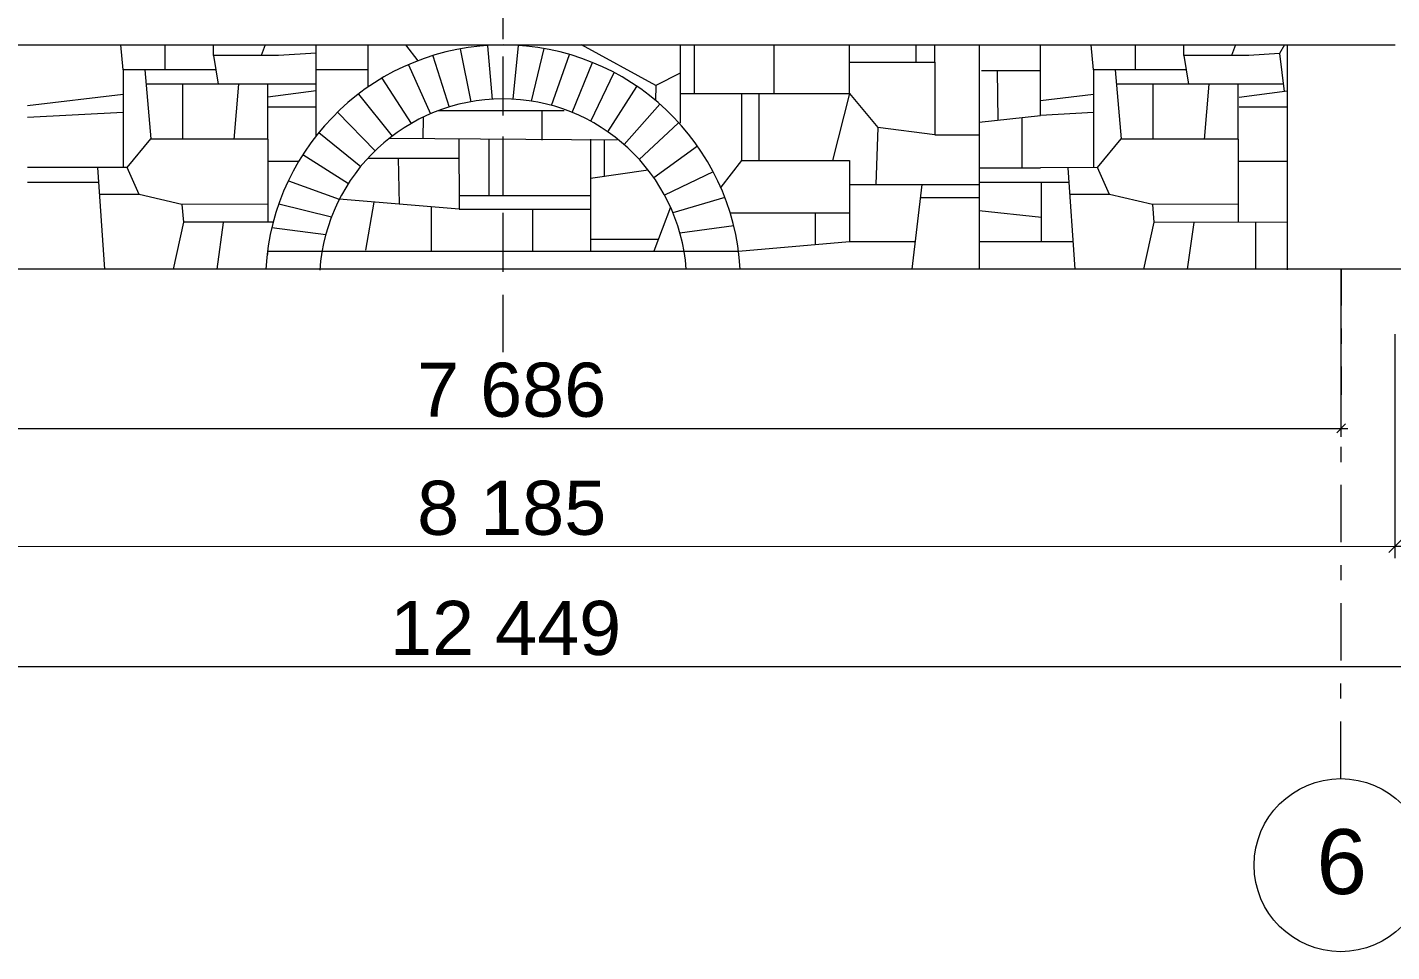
# Model space of a CAD drawing. Header units: millimetres. Extents: x -490789 to -449459, y 209001 to 327650.
# Drawn here: x -476219 to -469914, y 304400 to 308672 of the extents above; entities that cross this region are included whole.
import ezdxf

# ---------------------------------------------------------------- set-up
doc = ezdxf.new("R2010")
doc.units = ezdxf.units.MM
doc.header["$MEASUREMENT"] = 0
doc.linetypes.add('2-Штрих-Штриховая', pattern=[723.19442, 264.583325, -105.833328, 70.555556, -105.833328, 70.555556, -105.833328])
doc.linetypes.add('Штрих-Штриховая', pattern=[546.805537, 264.583325, -105.833328, 70.555556, -105.833328])
for name, color, linetype, lineweight in [('0_Ном._пера__12_Ном._пера__12_Ном._пера__12', 12, 'Continuous', 18), ('0_Ном._пера__182_Ном._пера__182_Ном._пера__182', 182, 'Continuous', 18), ('0_Ном._пера__25', 25, 'Continuous', 18), ('0_Ном._пера__7_Ном._пера__15_Ном._пера__15', 15, 'Continuous', 18), ('0_Ном._пера__7_Ном._пера__16_Ном._пера__16', 16, 'Continuous', 18), ('0_Ном._пера__7_Ном._пера__7_Ном._пера__15', 15, 'Continuous', 18), ('0_Ном._пера__7_Ном._пера__7_Ном._пера__7', 7, 'Continuous', 18), ('0_Ном._пера__85', 85, 'Continuous', 18), ('0_Ном_пера__13_Ном_пера__13_Ном_пера__13_Ном_пера__13_Ном_пера__13_Ном_пера__13_Ном_пера__13_Ном_пера__13_Ном_пера__13_Ном._пера__13_Ном_пера__13_Ном_пера__13_Ном_пера__13_Ном_пера__13_Ном_пера__13_Ном_пера__13_Ном_пера__13_Ном_пера__13_Ном_пера__13_Ном_4_Ном._пера__13', 13, 'Continuous', 18), ('0_Ном_пера__15_Ном_пера__15_Ном_пера__15_Ном_пера__15_Ном_пера__15_Ном_пера__15_Ном_пера__15_Ном._пера__15_Ном_пера__15_Ном_пера__15_Ном_пера__15_Ном_пера__15_Ном_пера__15_Ном_пера__15_Ном_пера__15_Ном_пера__15_Ном_пера__15_Ном_пера__15_Ном_пера__15_Ном_3_Ном._пера__15', 15, 'Continuous', 18), ('0_Ном_пера__15_Ном_пера__15_Ном_пера__15_Ном_пера__15_Ном_пера__15_Ном_пера__15_Ном_пера__15_Ном_пера__15_Ном_пера__15_Ном._пера__15_Ном_пера__15_Ном_пера__15_Ном_пера__15_Ном_пера__15_Ном_пера__15_Ном_пера__15_Ном_пера__15_Ном_пера__15_Ном_пера__15_Ном_3_Ном._пера__15', 15, 'Continuous', 18), ('0_Ном_пера__7_Ном_пера__7_Ном_пера__7_Ном_пера__7_Ном_пера__7_Ном_пера__7_Ном_пера__7_Ном_пера__7_Ном_пера__7_Ном_пера__7_Ном_пера__7_Ном_пера__7_Ном_пера__7_Ном_пера__7_Ном_пера__7_Ном_пера__7_Ном_пера__7_Ном_пера__7_Ном_пера__7_Ном_пера__7_Ном_пера__7_C_Ном._пера__15', 15, 'Continuous', 18), ('0_Ном_пера__7_Ном_пера__7_Ном_пера__7_Ном_пера__7_Ном_пера__7_Ном_пера__7_Ном_пера__7_Ном_пера__7_Ном_пера__7_Ном_пера__7_Ном_пера__7_Ном_пера__7_Ном_пера__7_Ном_пера__7_Ном_пера__7_Ном_пера__7_Ном_пера__7_Ном_пера__7_Ном_пера__7_Ном_пера__7_Ном_пера__7_C_Ном._пера__16', 16, 'Continuous', 18), ('axis_Ном_пера__7_Ном_пера__7_Ном_пера__7_Ном_пера__7_Ном_пера__7_Ном_пера__7_Ном_пера__7_Ном_пера__7_Ном_пера__7_Ном_пера__7_Ном._пера__7_Ном_пера__7_Ном._пера__7_Ном_пера__7_Ном._пера__7_Ном_пера__7_Ном_пера__7_Ном_пера__7_Ном_пера__7_Ном._пера__7_Ном._D_Ном._пера__7', 7, 'Continuous', 18), ('Опалубка_Ном_пера__7_Ном_пера__7_Ном_пера__7_Ном_пера__7_Ном_пера__7_Ном_пера__7_Ном_пера__7_Ном_пера__7_Ном_пера__7_Ном_пера__7_Ном_пера__1_Ном_пера__1_Ном_пера__1_Ном_пера__1_Ном_пера__1_Ном_пера__1_Ном_пера__1_Ном_пера__1_Ном_пера__1_Ном_пера__1_Ном__4_Ном._пера__25', 25, 'Continuous', 18), ('Опалубка_Ном_пера__7_Ном_пера__7_Ном_пера__7_Ном_пера__7_Ном_пера__7_Ном_пера__7_Ном_пера__7_Ном_пера__7_Ном_пера__7_Ном_пера__7_Ном_пера__1_Ном_пера__1_Ном_пера__1_Ном_пера__1_Ном_пера__1_Ном_пера__1_Ном_пера__1_Ном_пера__1_Ном_пера__1_Ном_пера__1_Ном__4_Ном._пера__65', 65, 'Continuous', 18), ('Опалубка_Ном_пера__7_Ном_пера__7_Ном_пера__7_Ном_пера__7_Ном_пера__7_Ном_пера__7_Ном_пера__7_Ном_пера__7_Ном_пера__7_Ном_пера__7_Ном_пера__1_Ном_пера__1_Ном_пера__1_Ном_пера__1_Ном_пера__1_Ном_пера__1_Ном_пера__1_Ном_пера__1_Ном_пера__1_Ном_пера__1_Ном__4_Ном._пера__85', 85, 'Continuous', 18), ('Текст_Ном_пера__7_Ном_пера__12_Ном_пера__12_Ном_пера__12_Ном_пера__12_Ном_пера__12_Ном_пера__12_Ном_пера__12_Ном_пера__12_Ном_пера__12_Ном._пера__12_Ном_пера__12_Ном._пера__12_Ном_пера__12_Ном._пера__12_Ном_пера__12_Ном_пера__12_Ном_пера__12_Ном_пера__1_9_Ном._пера__12', 12, 'Continuous', 18)]:
    doc.layers.add(name, color=color, linetype=linetype, lineweight=lineweight)
doc.layers.add('Опалубка_Ном_пера__7_Ном_пера__7_Ном_пера__7_Ном_пера__7_Ном_пера__7_Ном_пера__7_Ном_пера__7_Ном_пера__7_Ном_пера__7_Ном_пера__7_Ном_пера__1_Ном_пера__1_Ном_пера__1_Ном_пера__1_Ном_пера__1_Ном_пера__1_Ном_пера__1_Ном_пера__1_Ном_пера__1_Ном_пера__1_Ном__4', color=7, linetype='Continuous')
doc.styles.add('СГЕНЕРИР_СТИЛЬ_1', font='')
doc.styles.get('СГЕНЕРИР_СТИЛЬ_1').set_extended_font_data('Arial')
doc.dimstyles.new('СГЕНЕРИР_СТИЛЬ__1', dxfattribs={"dimtxt": 250, "dimasz": 39.04812, "dimexe": 0.18, "dimexo": 0, "dimgap": 0.09, "dimtad": 1, "dimtih": 1, "dimtoh": 1, "dimdec": 0, "dimzin": 0, "dimdsep": 46, "dimtxsty": 'СГЕНЕРИР_СТИЛЬ_1', "dimblk": 'ARROWHEAD_6', "dimblk1": 'ARROWHEAD_6', "dimblk2": 'ARROWHEAD_6', "dimcen": 0.09, "dimclrd": 85, "dimclre": 85, "dimclrt": 25, "dimazin": 0, "dimtfac": 1, "dimtdec": 4, "dimtmove": 0, "dimatfit": 3, "dimfxl": 0, "dimtolj": 1, "dimtzin": 0, "dimarcsym": 0})
doc.dimstyles.new('СГЕНЕРИР_СТИЛЬ__3', dxfattribs={"dimtxt": 250, "dimasz": 39.04812, "dimexe": 0.18, "dimexo": 300, "dimgap": 0.09, "dimtad": 1, "dimtih": 1, "dimtoh": 1, "dimdec": 0, "dimzin": 0, "dimdsep": 46, "dimtxsty": 'СГЕНЕРИР_СТИЛЬ_1', "dimblk": 'ARROWHEAD_6', "dimblk1": 'ARROWHEAD_6', "dimblk2": 'ARROWHEAD_6', "dimcen": 0.09, "dimclrd": 85, "dimclre": 85, "dimclrt": 25, "dimazin": 0, "dimtfac": 1, "dimtdec": 4, "dimtmove": 0, "dimatfit": 3, "dimfxl": 0, "dimtolj": 1, "dimtzin": 0, "dimarcsym": 0})
doc.dimstyles.new('СГЕНЕРИР_СТИЛЬ__4', dxfattribs={"dimtxt": 250, "dimasz": 57, "dimexe": 0.18, "dimexo": 300, "dimgap": 0.09, "dimtad": 1, "dimtih": 1, "dimtoh": 1, "dimdec": 0, "dimzin": 0, "dimdsep": 46, "dimtxsty": 'СГЕНЕРИР_СТИЛЬ_1', "dimblk": 'ARROWHEAD_6', "dimblk1": 'ARROWHEAD_6', "dimblk2": 'ARROWHEAD_6', "dimcen": 0.09, "dimclrd": 85, "dimclre": 85, "dimclrt": 25, "dimazin": 0, "dimtfac": 1, "dimtdec": 4, "dimtmove": 0, "dimatfit": 3, "dimfxl": 0, "dimtolj": 1, "dimtzin": 0, "dimarcsym": 0})

# ---------------------------------------------------------------- blocks, each defined once
blk = doc.blocks.new('*D9')
at = {"layer": '0_Ном._пера__85', "linetype": 'Continuous'}
for p, q in [((-477833, 306779.6), (-477833, 307553.5)), ((-470147.4, 306779.6), (-470147.4, 307553.5)), ((-477863.9, 306818.1), (-477833, 306818.1)), ((-477812.5, 306838.7), (-477853.6, 306797.6)), ((-477833, 306818.1), (-470147.4, 306818.1)), ((-470167.9, 306797.6), (-470126.8, 306838.7)), ((-470147.4, 306818.1), (-470116.5, 306818.1))]:
    blk.add_line(p, q, dxfattribs=at)
at = {"layer": '0_Ном._пера__25', "insert": (-474417.6, 306868.1), "char_height": 250, "attachment_point": 7, "style": 'СГЕНЕРИР_СТИЛЬ_1'}
blk.add_mtext('\\A1;{\\fArial|b0|i0|c204|p38;7\xa0686}', dxfattribs=at)
blk = doc.blocks.new('ARROWHEAD_6')
at = {"color": 0, "linetype": 'Continuous', "lineweight": 0}
for p, q in [((0, 0), (-1, 0)), ((-0.5, -0.5), (0.5, 0.5))]:
    blk.add_line(p, q, dxfattribs=at)
blk = doc.blocks.new('*D10')
at = {"layer": '0_Ном._пера__85', "linetype": 'Continuous'}
for p, q in [((-480244.8, 305678.7), (-480244.8, 307253.5)), ((-467796.1, 305678.7), (-467796.1, 307253.5)), ((-480275.7, 305717.2), (-480244.8, 305717.2)), ((-480224.3, 305737.8), (-480265.4, 305696.7)), ((-480244.8, 305717.2), (-467796.1, 305717.2)), ((-467816.6, 305696.7), (-467775.5, 305737.8)), ((-467796.1, 305717.2), (-467765.2, 305717.2))]:
    blk.add_line(p, q, dxfattribs=at)
at = {"layer": '0_Ном._пера__25', "insert": (-474542.7, 305767.2), "char_height": 250, "attachment_point": 7, "style": 'СГЕНЕРИР_СТИЛЬ_1'}
blk.add_mtext('\\A1;{\\fArial|b0|i0|c204|p38;12\xa0449}', dxfattribs=at)
blk = doc.blocks.new('*D11')
at = {"layer": 'Опалубка_Ном_пера__7_Ном_пера__7_Ном_пера__7_Ном_пера__7_Ном_пера__7_Ном_пера__7_Ном_пера__7_Ном_пера__7_Ном_пера__7_Ном_пера__7_Ном_пера__1_Ном_пера__1_Ном_пера__1_Ном_пера__1_Ном_пера__1_Ном_пера__1_Ном_пера__1_Ном_пера__1_Ном_пера__1_Ном_пера__1_Ном__4_Ном._пера__65', "linetype": 'Continuous'}
for p, q in [((-478052.5, 306300.9), (-478112.5, 306240.9)), ((-469927.5, 306243.9), (-469867.5, 306304))]:
    blk.add_line(p, q, dxfattribs=at)
at = {"layer": 'Опалубка_Ном_пера__7_Ном_пера__7_Ном_пера__7_Ном_пера__7_Ном_пера__7_Ном_пера__7_Ном_пера__7_Ном_пера__7_Ном_пера__7_Ном_пера__7_Ном_пера__1_Ном_пера__1_Ном_пера__1_Ном_пера__1_Ном_пера__1_Ном_пера__1_Ном_пера__1_Ном_пера__1_Ном_пера__1_Ном_пера__1_Ном__4_Ном._пера__85', "linetype": 'Continuous'}
for p, q in [((-469897.5, 306217.7), (-469897.9, 307253.5)), ((-478082.5, 306214.6), (-478082.8, 307250.4)), ((-478127.5, 306270.9), (-478082.5, 306270.9)), ((-478082.5, 306270.9), (-469897.5, 306274)), ((-469897.5, 306274), (-469852.5, 306274))]:
    blk.add_line(p, q, dxfattribs=at)
at = {"layer": 'Опалубка_Ном_пера__7_Ном_пера__7_Ном_пера__7_Ном_пера__7_Ном_пера__7_Ном_пера__7_Ном_пера__7_Ном_пера__7_Ном_пера__7_Ном_пера__7_Ном_пера__1_Ном_пера__1_Ном_пера__1_Ном_пера__1_Ном_пера__1_Ном_пера__1_Ном_пера__1_Ном_пера__1_Ном_пера__1_Ном_пера__1_Ном__4_Ном._пера__25', "insert": (-474417.4, 306322.3), "char_height": 250, "attachment_point": 7, "rotation": 0.0214, "style": 'СГЕНЕРИР_СТИЛЬ_1'}
blk.add_mtext('\\A1;{\\fArial|b0|i0|c204|p38;8\xa0185}', dxfattribs=at)

msp = doc.modelspace()

# ---------------------------------------------------------------- linework, layer by layer
at = {"layer": '0_Ном._пера__12_Ном._пера__12_Ном._пера__12', "linetype": '2-Штрих-Штриховая'}
for p, q in [((-474020.5, 307549.2), (-474020.5, 319828)), ((-474020.5, 307170.8), (-474020.5, 314660.7))]:
    msp.add_line(p, q, dxfattribs=at)
at = {"layer": '0_Ном._пера__182_Ном._пера__182_Ном._пера__182', "linetype": 'Штрих-Штриховая'}
msp.add_line((-470148.8, 305198.6), (-470146, 307553.5), dxfattribs=at)
at = {"layer": '0_Ном._пера__7_Ном._пера__15_Ном._пера__15', "linetype": 'Continuous'}
for p, q in [((-473314.5, 308402.6), (-473657.9, 308589.7)), ((-473201.8, 308589.7), (-473201.8, 308228.5)), ((-473201.8, 308459), (-473314.5, 308402.6)), ((-471809.5, 308472.5), (-471536.1, 308472.5)), ((-471737.2, 308472.4), (-471733.9, 308242.3)), ((-475107.1, 308154.5), (-475107.1, 308408.4)), ((-473314.5, 308402.6), (-473315.2, 308333.2)), ((-470622.8, 308154.5), (-470622.8, 308408.4)), ((-473738.5, 308285.7), (-474320.6, 308285.7)), ((-473841.2, 308283.1), (-473841.7, 308149.7)), ((-471820.5, 308232.7), (-471537.4, 308264.3)), ((-475107.1, 308154.5), (-475648.5, 308154.5)), ((-473492.9, 308150.3), (-474546.9, 308157.6)), ((-470622.8, 308154.5), (-471164.3, 308154.5)), ((-475889.6, 307953.7), (-476217.5, 307953.7)), ((-471536.1, 307953.7), (-471820.5, 307953.7)), ((-471405.4, 307953.7), (-471536.1, 307953.7)), ((-471386.3, 307680.2), (-471820.5, 307680.2))]:
    msp.add_line(p, q, dxfattribs=at)
at = {"layer": '0_Ном._пера__7_Ном._пера__16_Ном._пера__16', "linetype": 'Continuous'}
for p, q in [((-475107.1, 308052.8), (-474964.4, 308052.8)), ((-470622.8, 308052.8), (-470397.1, 308052.8))]:
    msp.add_line(p, q, dxfattribs=at)
at = {"layer": '0_Ном._пера__7_Ном._пера__7_Ном._пера__15', "linetype": 'Continuous'}
for radius, start, end in [(1098, 3.22726, 176.77274), (848.8, 4.18043, 176.07446)]:
    msp.add_arc((-474020.5, 307491.7), radius, start, end, dxfattribs=at)
at = {"layer": '0_Ном._пера__7_Ном._пера__7_Ном._пера__7', "linetype": 'Continuous'}
for p, q in [((-478083, 308589.7), (-471536.1, 308589.7)), ((-471536.1, 308589.7), (-469898, 308589.7)), ((-470397.1, 308589.7), (-470397.1, 307550.4)), ((-471820.5, 308021.3), (-471536.1, 308021.3)), ((-464226.3, 307553.5), (-480942.5, 307553.5))]:
    msp.add_line(p, q, dxfattribs=at)
at = {"layer": '0_Ном_пера__13_Ном_пера__13_Ном_пера__13_Ном_пера__13_Ном_пера__13_Ном_пера__13_Ном_пера__13_Ном_пера__13_Ном_пера__13_Ном._пера__13_Ном_пера__13_Ном_пера__13_Ном_пера__13_Ном_пера__13_Ном_пера__13_Ном_пера__13_Ном_пера__13_Ном_пера__13_Ном_пера__13_Ном_4_Ном._пера__13', "linetype": 'Continuous'}
for p, q in [((-475758, 308024), (-475648.5, 308155.8)), ((-471273.8, 308024), (-471164.3, 308155.8)), ((-475701.8, 307898.6), (-475758, 308024)), ((-473349.5, 308011.5), (-473616.1, 307972.8)), ((-471217.6, 307898.6), (-471273.8, 308024)), ((-475504.1, 307852.3), (-475701.8, 307898.6)), ((-471019.9, 307852.3), (-471217.6, 307898.6)), ((-474617.4, 307863.5), (-474656.4, 307641.9)), ((-475082.6, 307770.3), (-475497.7, 307771.6)), ((-475313.3, 307768.9), (-475343.4, 307553.5)), ((-470397.1, 307769.7), (-471013.5, 307771.6)), ((-470829, 307768.9), (-470859.2, 307553.5))]:
    msp.add_line(p, q, dxfattribs=at)
at = {"layer": '0_Ном_пера__15_Ном_пера__15_Ном_пера__15_Ном_пера__15_Ном_пера__15_Ном_пера__15_Ном_пера__15_Ном._пера__15_Ном_пера__15_Ном_пера__15_Ном_пера__15_Ном_пера__15_Ном_пера__15_Ном_пера__15_Ном_пера__15_Ном_пера__15_Ном_пера__15_Ном_пера__15_Ном_пера__15_Ном_3_Ном._пера__15', "linetype": 'Continuous'}
for p, q in [((-475582.8, 308589.7), (-475582.8, 308474.9)), ((-471098.6, 308589.7), (-471098.6, 308474.9)), ((-475501.4, 308408.4), (-475501.4, 308152.4)), ((-471017.2, 308408.4), (-471017.2, 308152.4)), ((-475775.5, 308277.3), (-476217.5, 308253.9)), ((-474884.5, 308302.5), (-475107.1, 308302.5)), ((-471291.3, 308277.3), (-471537.4, 308264.3)), ((-470397.1, 308302.5), (-470618.1, 308302.5)), ((-475504.1, 307852.3), (-475497.7, 307771.6)), ((-471019.9, 307852.3), (-471013.5, 307771.6))]:
    msp.add_line(p, q, dxfattribs=at)
at = {"layer": '0_Ном_пера__15_Ном_пера__15_Ном_пера__15_Ном_пера__15_Ном_пера__15_Ном_пера__15_Ном_пера__15_Ном_пера__15_Ном_пера__15_Ном._пера__15_Ном_пера__15_Ном_пера__15_Ном_пера__15_Ном_пера__15_Ном_пера__15_Ном_пера__15_Ном_пера__15_Ном_пера__15_Ном_пера__15_Ном_3_Ном._пера__15', "linetype": 'Continuous'}
for p, q in [((-475775.5, 308474.9), (-475786.8, 308589.7)), ((-475357.9, 308541.3), (-475357.9, 308589.7)), ((-475119.7, 308589.7), (-475138, 308541.3)), ((-474645.2, 308589.7), (-474645.2, 308394.7)), ((-471291.3, 308474.9), (-471302.5, 308589.7)), ((-470873.7, 308541.3), (-470873.7, 308589.7)), ((-470635.5, 308589.7), (-470653.8, 308541.3)), ((-470409.6, 308589.7), (-470433.1, 308550.5)), ((-475058.1, 308541.3), (-475357.9, 308541.3)), ((-475357.9, 308541.3), (-475337.3, 308408.4)), ((-474884.5, 308552.7), (-475058.1, 308541.3)), ((-470573.8, 308541.3), (-470873.7, 308541.3)), ((-470873.7, 308541.3), (-470853.1, 308408.4)), ((-470433.1, 308550.5), (-470573.8, 308541.3)), ((-470433.1, 308550.5), (-470411.1, 308374.8)), ((-475347.6, 308474.9), (-475775.5, 308474.9)), ((-475775.5, 308474.9), (-475775.5, 308024)), ((-475675.6, 308474.9), (-475648.5, 308155.8)), ((-470863.4, 308474.9), (-471291.3, 308474.9)), ((-471291.3, 308474.9), (-471291.3, 308024)), ((-471191.3, 308474.9), (-471164.3, 308155.8)), ((-474884.5, 308408.4), (-475669.9, 308408.4)), ((-475243.7, 308408.4), (-475265.1, 308152.4)), ((-470415.3, 308408.4), (-471185.7, 308408.4)), ((-470759.4, 308408.4), (-470780.9, 308152.4)), ((-475775.5, 308360.6), (-476217.5, 308308.9)), ((-474884.5, 308377.6), (-475107.1, 308348.1)), ((-471291.3, 308360.6), (-471537.4, 308331.8)), ((-470397.1, 308376.6), (-470618, 308347.8)), ((-475107.1, 308154.5), (-475107.1, 307769.9)), ((-473616.1, 308154.5), (-473616.1, 307640.6)), ((-470622.8, 308154.5), (-470622.8, 307769.9)), ((-475758, 308024), (-476217.5, 308023)), ((-475894.5, 308023.7), (-475861.7, 307553.5)), ((-471273.8, 308024), (-471536.1, 308021.3)), ((-471410.2, 308022.6), (-471377.5, 307553.5)), ((-475701.8, 307898.6), (-475885.8, 307898.6)), ((-471217.6, 307898.6), (-471401.5, 307898.6)), ((-475107.1, 307853.9), (-475504.1, 307852.3)), ((-471531.6, 307792.7), (-471820.5, 307823.4)), ((-470622.8, 307853.9), (-471019.9, 307852.3)), ((-475497.7, 307771.6), (-475545.5, 307553.5)), ((-471013.5, 307771.6), (-471061.3, 307553.5)), ((-470543.7, 307768.9), (-470543.7, 307553.5))]:
    msp.add_line(p, q, dxfattribs=at)
at = {"layer": '0_Ном_пера__7_Ном_пера__7_Ном_пера__7_Ном_пера__7_Ном_пера__7_Ном_пера__7_Ном_пера__7_Ном_пера__7_Ном_пера__7_Ном_пера__7_Ном_пера__7_Ном_пера__7_Ном_пера__7_Ном_пера__7_Ном_пера__7_Ном_пера__7_Ном_пера__7_Ном_пера__7_Ном_пера__7_Ном_пера__7_Ном_пера__7_C_Ном._пера__15', "linetype": 'Continuous'}
for p, q in [((-474884.5, 308169.3), (-474884.5, 308589.7)), ((-474471.3, 308589.7), (-474414.9, 308516.4)), ((-474093, 308585.6), (-474071.5, 308337.4)), ((-473974, 308339.2), (-473949.6, 308587.4)), ((-473137.2, 308589.7), (-473137.2, 308365.1)), ((-472768.2, 308365.1), (-472768.2, 308589.7)), ((-472420, 308365.1), (-472420, 308589.7)), ((-472113.5, 308589.7), (-472113.5, 308509.6)), ((-472025.8, 308509.6), (-472025.8, 308589.7)), ((-471537.4, 308264.3), (-471537.4, 308589.7)), ((-474345.5, 308539), (-474268.9, 308301.8)), ((-474218.8, 308571.6), (-474168.9, 308327.4)), ((-473889.5, 308330.3), (-473829.8, 308573)), ((-473796.7, 308310.5), (-473714.1, 308546.1)), ((-474884.5, 308476.6), (-474645.2, 308476.6)), ((-474457.4, 308498.7), (-474355.4, 308271.4)), ((-473700.7, 308277.9), (-473606.8, 308508.8)), ((-473614.8, 308237.3), (-473507.7, 308462.6)), ((-472420, 308509.6), (-472025.8, 308509.6)), ((-472025.8, 308509.6), (-472025.8, 308174.6)), ((-474580.7, 308436), (-474444.5, 308227.1)), ((-473536.2, 308188.8), (-473401.5, 308398.6)), ((-474689.1, 308362.7), (-474532.5, 308168.7)), ((-473201.8, 308365.1), (-472768.2, 308365.1)), ((-472919.3, 308365.1), (-472919.3, 308056.3)), ((-472837.9, 308365.1), (-472837.9, 308056.3)), ((-472768.2, 308365.1), (-472420, 308365.1)), ((-472420, 308365.1), (-472498.2, 308056.3)), ((-472420, 308365.1), (-472289.1, 308208.1)), ((-474785, 308279.9), (-474611.5, 308101)), ((-473460.2, 308129.3), (-473295.7, 308316.5)), ((-474390.1, 308255.8), (-474390.8, 308156.5)), ((-473390.9, 308060.9), (-473211.8, 308228.5)), ((-472289.1, 308208.1), (-472298.2, 307944.6)), ((-472025.8, 308174.6), (-472289.1, 308208.1)), ((-471622.9, 308254.7), (-471622.9, 308021.3)), ((-474871.4, 308185.7), (-474678.3, 308028.2)), ((-474224.3, 308155.4), (-474223.3, 307831.6)), ((-474084.4, 307892.2), (-474084.4, 308154.5)), ((-473552.7, 308150.7), (-473552.7, 307982)), ((-472025.8, 308174.6), (-471820.5, 308174.6)), ((-474945.1, 308083.9), (-474735.3, 307949.5)), ((-473324, 307977.4), (-473122.1, 308123.5)), ((-474645, 308066.6), (-474221.7, 308066.6)), ((-474504.5, 308066.6), (-474500.6, 307854.1)), ((-472919.3, 308056.3), (-473014.7, 307932.1)), ((-472919.3, 308056.3), (-472420, 308056.3)), ((-472420, 308056.3), (-472420, 307990.6)), ((-475012.4, 307962.7), (-474777.1, 307876.5)), ((-473273.4, 307897.5), (-473048.2, 308005)), ((-472420, 307990.6), (-472420, 307813.3)), ((-471531.6, 307680.2), (-471531.6, 307953.7)), ((-474084.4, 307892.2), (-474224.3, 307892.2)), ((-473616.1, 307892.2), (-474084.4, 307892.2)), ((-473233.7, 307815.1), (-472993.6, 307886.3)), ((-472420, 307944.6), (-471820.5, 307944.6)), ((-472085, 307944.6), (-472131, 307553.5)), ((-472092, 307884.8), (-471820.5, 307884.8)), ((-475056.5, 307855.5), (-474813.1, 307795.4)), ((-474223.3, 307831.6), (-474777.1, 307876.5)), ((-474352.6, 307842.1), (-474352.6, 307636.5)), ((-474223.3, 307831.6), (-473616.1, 307831.6)), ((-473884.8, 307831.6), (-473884.8, 307636.5)), ((-473246.6, 307840.4), (-473323.4, 307636.5)), ((-472420, 307813.3), (-472970.6, 307813.3)), ((-472577.7, 307813.3), (-472577.7, 307667.9)), ((-472420, 307813.3), (-472420, 307681.9)), ((-475088.5, 307746.5), (-474839.7, 307714.1)), ((-473203.4, 307721.5), (-472954.5, 307754.9)), ((-475108.9, 307636.5), (-475108.9, 307620.8)), ((-475108.9, 307636.5), (-472932.1, 307636.5)), ((-473616.1, 307691.7), (-473302.6, 307691.7)), ((-472932.1, 307636.5), (-472420, 307681.9)), ((-472420, 307681.9), (-472115.9, 307681.9))]:
    msp.add_line(p, q, dxfattribs=at)
at = {"layer": '0_Ном_пера__7_Ном_пера__7_Ном_пера__7_Ном_пера__7_Ном_пера__7_Ном_пера__7_Ном_пера__7_Ном_пера__7_Ном_пера__7_Ном_пера__7_Ном_пера__7_Ном_пера__7_Ном_пера__7_Ном_пера__7_Ном_пера__7_Ном_пера__7_Ном_пера__7_Ном_пера__7_Ном_пера__7_Ном_пера__7_Ном_пера__7_C_Ном._пера__16', "linetype": 'Continuous'}
msp.add_line((-471820.5, 308589.7), (-471820.5, 307553.5), dxfattribs=at)
at = {"layer": 'axis_Ном_пера__7_Ном_пера__7_Ном_пера__7_Ном_пера__7_Ном_пера__7_Ном_пера__7_Ном_пера__7_Ном_пера__7_Ном_пера__7_Ном_пера__7_Ном._пера__7_Ном_пера__7_Ном._пера__7_Ном_пера__7_Ном._пера__7_Ном_пера__7_Ном_пера__7_Ном_пера__7_Ном_пера__7_Ном._пера__7_Ном._D_Ном._пера__7', "linetype": 'Continuous'}
msp.add_circle((-470149.3, 304799.5), 400, dxfattribs=at)

# ---------------------------------------------------------------- texts
at = {"layer": 'Текст_Ном_пера__7_Ном_пера__12_Ном_пера__12_Ном_пера__12_Ном_пера__12_Ном_пера__12_Ном_пера__12_Ном_пера__12_Ном_пера__12_Ном_пера__12_Ном._пера__12_Ном_пера__12_Ном._пера__12_Ном_пера__12_Ном._пера__12_Ном_пера__12_Ном_пера__12_Ном_пера__12_Ном_пера__1_9_Ном._пера__12', "linetype": 'Continuous', "insert": (-470261.2, 304661.6), "char_height": 300, "attachment_point": 7, "rotation": 0.08795, "style": 'СГЕНЕРИР_СТИЛЬ_1'}
msp.add_mtext('\\A1;{\\fArial|b0|i0|c204|p38;6}', dxfattribs=at)

# ---------------------------------------------------------------- dimensions: what is measured, and where the dimension line sits
at = {"color": 85, "linetype": 'Continuous', "lineweight": 18}
for base, p1, p2, dimstyle, picture, middle in [((-470147.4, 306818.1), (-477833, 307553.5), (-470147.4, 307553.5), 'СГЕНЕРИР_СТИЛЬ__1', '*D9', (-473990.2, 306993.1)), ((-467796.1, 305717.2), (-480244.8, 307553.5), (-467796.1, 307553.5), 'СГЕНЕРИР_СТИЛЬ__3', '*D10', (-474020.4, 305892.2))]:
    dim = msp.add_linear_dim(base=base, p1=p1, p2=p2, dimstyle=dimstyle, dxfattribs=at)
    dim.commit()
    dim.dimension.update_dxf_attribs({"geometry": picture, "text_midpoint": middle, "dimtype": 160})
at = {"layer": 'Опалубка_Ном_пера__7_Ном_пера__7_Ном_пера__7_Ном_пера__7_Ном_пера__7_Ном_пера__7_Ном_пера__7_Ном_пера__7_Ном_пера__7_Ном_пера__7_Ном_пера__1_Ном_пера__1_Ном_пера__1_Ном_пера__1_Ном_пера__1_Ном_пера__1_Ном_пера__1_Ном_пера__1_Ном_пера__1_Ном_пера__1_Ном__4', "color": 85, "linetype": 'Continuous', "lineweight": 18}
dim = msp.add_linear_dim(base=(-469897.5, 306274), p1=(-478083, 307550.4), p2=(-469898, 307553.5), angle=0.0214, dimstyle='СГЕНЕРИР_СТИЛЬ__4', dxfattribs=at)
dim.commit()
dim.dimension.update_dxf_attribs({"geometry": '*D11', "text_midpoint": (-473990, 306447.4), "dimtype": 160, "text_rotation": 0.0214})

doc.saveas('drawing.dxf')
